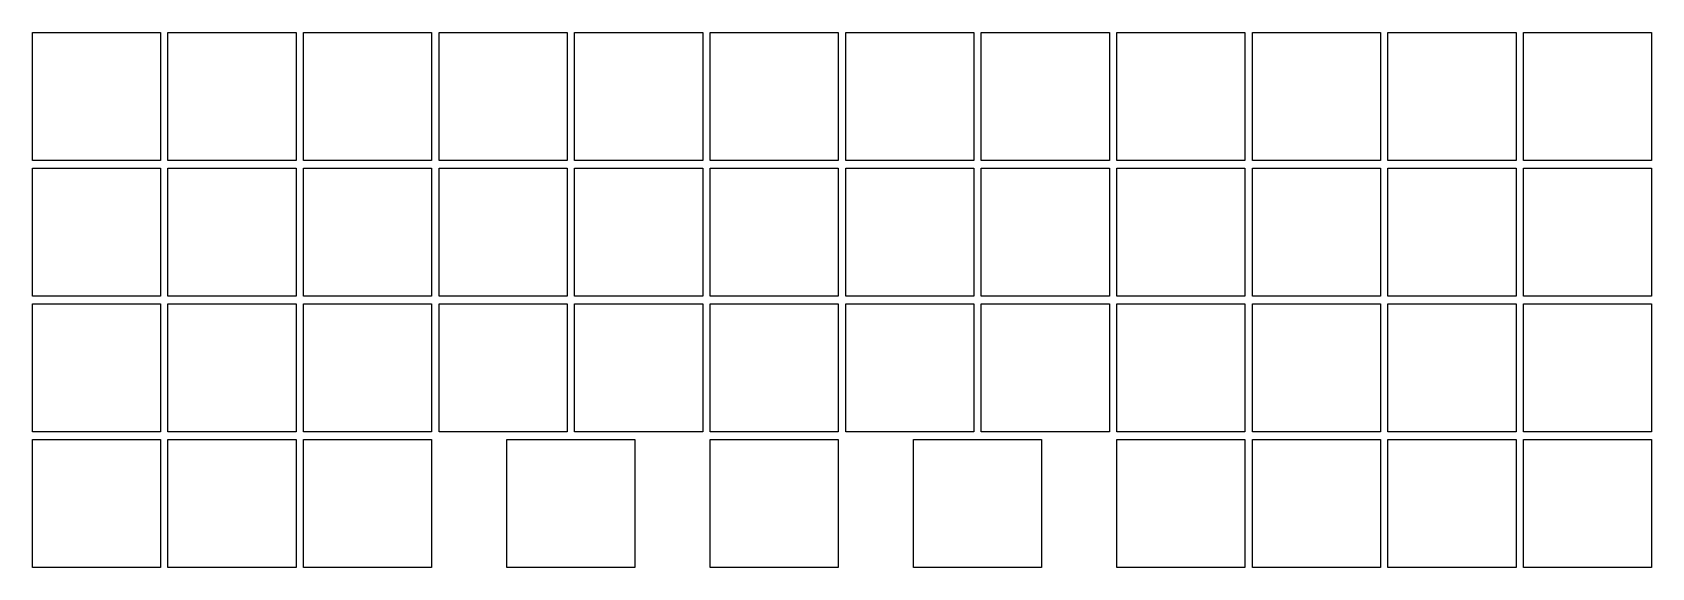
# Model space of a CAD drawing. Header units: millimetres. Extents: x 41 to 269, y -109 to -34.
import ezdxf

# ---------------------------------------------------------------- set-up
doc = ezdxf.new("R2010")
doc.units = ezdxf.units.MM

msp = doc.modelspace()

# ---------------------------------------------------------------- linework, layer by layer
at = {"linetype": 'CONTINUOUS'}
for p, q in [((41, -33.85), (59, -33.85)), ((41, -51.85), (41, -33.85)), ((59, -33.85), (59, -51.85)), ((60.05, -33.85), (78.05, -33.85)), ((60.05, -51.85), (60.05, -33.85)), ((78.05, -33.85), (78.05, -51.85)), ((79.1, -33.85), (97.1, -33.85)), ((79.1, -51.85), (79.1, -33.85)), ((97.1, -33.85), (97.1, -51.85)), ((98.15, -33.85), (116.15, -33.85)), ((98.15, -51.85), (98.15, -33.85)), ((116.15, -33.85), (116.15, -51.85)), ((117.2, -33.85), (135.2, -33.85)), ((117.2, -51.85), (117.2, -33.85)), ((135.2, -33.85), (135.2, -51.85)), ((136.25, -33.85), (154.25, -33.85)), ((136.25, -51.85), (136.25, -33.85)), ((154.25, -33.85), (154.25, -51.85)), ((155.3, -33.85), (173.3, -33.85)), ((155.3, -51.85), (155.3, -33.85)), ((173.3, -33.85), (173.3, -51.85)), ((174.35, -33.85), (192.35, -33.85)), ((174.35, -51.85), (174.35, -33.85)), ((192.35, -33.85), (192.35, -51.85)), ((193.4, -33.85), (211.4, -33.85)), ((193.4, -51.85), (193.4, -33.85)), ((211.4, -33.85), (211.4, -51.85)), ((212.45, -33.85), (230.45, -33.85)), ((212.45, -51.85), (212.45, -33.85)), ((230.45, -33.85), (230.45, -51.85)), ((231.5, -33.85), (249.5, -33.85)), ((231.5, -51.85), (231.5, -33.85)), ((249.5, -33.85), (249.5, -51.85)), ((250.55, -33.85), (268.55, -33.85)), ((250.55, -51.85), (250.55, -33.85)), ((268.55, -33.85), (268.55, -51.85)), ((59, -51.85), (41, -51.85)), ((78.05, -51.85), (60.05, -51.85)), ((97.1, -51.85), (79.1, -51.85)), ((116.15, -51.85), (98.15, -51.85)), ((135.2, -51.85), (117.2, -51.85)), ((154.25, -51.85), (136.25, -51.85)), ((173.3, -51.85), (155.3, -51.85)), ((192.35, -51.85), (174.35, -51.85)), ((211.4, -51.85), (193.4, -51.85)), ((230.45, -51.85), (212.45, -51.85)), ((249.5, -51.85), (231.5, -51.85)), ((268.55, -51.85), (250.55, -51.85)), ((41, -52.9), (59, -52.9)), ((41, -70.9), (41, -52.9)), ((59, -52.9), (59, -70.9)), ((60.05, -52.9), (78.05, -52.9)), ((60.05, -70.9), (60.05, -52.9)), ((78.05, -52.9), (78.05, -70.9)), ((79.1, -52.9), (97.1, -52.9)), ((79.1, -70.9), (79.1, -52.9)), ((97.1, -52.9), (97.1, -70.9)), ((98.15, -52.9), (116.15, -52.9)), ((98.15, -70.9), (98.15, -52.9)), ((116.15, -52.9), (116.15, -70.9)), ((117.2, -52.9), (135.2, -52.9)), ((117.2, -70.9), (117.2, -52.9)), ((135.2, -52.9), (135.2, -70.9)), ((136.25, -52.9), (154.25, -52.9)), ((136.25, -70.9), (136.25, -52.9)), ((154.25, -52.9), (154.25, -70.9)), ((155.3, -52.9), (173.3, -52.9)), ((155.3, -70.9), (155.3, -52.9)), ((173.3, -52.9), (173.3, -70.9)), ((174.35, -52.9), (192.35, -52.9)), ((174.35, -70.9), (174.35, -52.9)), ((192.35, -52.9), (192.35, -70.9)), ((193.4, -52.9), (211.4, -52.9)), ((193.4, -70.9), (193.4, -52.9)), ((211.4, -52.9), (211.4, -70.9)), ((212.45, -52.9), (230.45, -52.9)), ((212.45, -70.9), (212.45, -52.9)), ((230.45, -52.9), (230.45, -70.9)), ((231.5, -52.9), (249.5, -52.9)), ((231.5, -70.9), (231.5, -52.9)), ((249.5, -52.9), (249.5, -70.9)), ((250.55, -52.9), (268.55, -52.9)), ((250.55, -70.9), (250.55, -52.9)), ((268.55, -52.9), (268.55, -70.9)), ((59, -70.9), (41, -70.9)), ((41, -71.95), (59, -71.95)), ((41, -89.95), (41, -71.95)), ((59, -71.95), (59, -89.95)), ((78.05, -70.9), (60.05, -70.9)), ((60.05, -71.95), (78.05, -71.95)), ((60.05, -89.95), (60.05, -71.95)), ((78.05, -71.95), (78.05, -89.95)), ((97.1, -70.9), (79.1, -70.9)), ((79.1, -71.95), (97.1, -71.95)), ((79.1, -89.95), (79.1, -71.95)), ((97.1, -71.95), (97.1, -89.95)), ((116.15, -70.9), (98.15, -70.9)), ((98.15, -71.95), (116.15, -71.95)), ((98.15, -89.95), (98.15, -71.95)), ((116.15, -71.95), (116.15, -89.95)), ((135.2, -70.9), (117.2, -70.9)), ((117.2, -71.95), (135.2, -71.95)), ((117.2, -89.95), (117.2, -71.95)), ((135.2, -71.95), (135.2, -89.95)), ((154.25, -70.9), (136.25, -70.9)), ((136.25, -71.95), (154.25, -71.95)), ((136.25, -89.95), (136.25, -71.95)), ((154.25, -71.95), (154.25, -89.95)), ((173.3, -70.9), (155.3, -70.9)), ((155.3, -71.95), (173.3, -71.95)), ((155.3, -89.95), (155.3, -71.95)), ((173.3, -71.95), (173.3, -89.95)), ((192.35, -70.9), (174.35, -70.9)), ((174.35, -71.95), (192.35, -71.95)), ((174.35, -89.95), (174.35, -71.95)), ((192.35, -71.95), (192.35, -89.95)), ((211.4, -70.9), (193.4, -70.9)), ((193.4, -71.95), (211.4, -71.95)), ((193.4, -89.95), (193.4, -71.95)), ((211.4, -71.95), (211.4, -89.95)), ((230.45, -70.9), (212.45, -70.9)), ((212.45, -71.95), (230.45, -71.95)), ((212.45, -89.95), (212.45, -71.95)), ((230.45, -71.95), (230.45, -89.95)), ((249.5, -70.9), (231.5, -70.9)), ((231.5, -71.95), (249.5, -71.95)), ((231.5, -89.95), (231.5, -71.95)), ((249.5, -71.95), (249.5, -89.95)), ((268.55, -70.9), (250.55, -70.9)), ((250.55, -71.95), (268.55, -71.95)), ((250.55, -89.95), (250.55, -71.95)), ((268.55, -71.95), (268.55, -89.95)), ((59, -89.95), (41, -89.95)), ((41, -91), (59, -91)), ((41, -109), (41, -91)), ((59, -91), (59, -109)), ((78.05, -89.95), (60.05, -89.95)), ((60.05, -91), (78.05, -91)), ((60.05, -109), (60.05, -91)), ((78.05, -91), (78.05, -109)), ((97.1, -89.95), (79.1, -89.95)), ((79.1, -91), (97.1, -91)), ((79.1, -109), (79.1, -91)), ((97.1, -91), (97.1, -109)), ((116.15, -89.95), (98.15, -89.95)), ((107.675, -91), (125.675, -91)), ((107.675, -109), (107.675, -91)), ((135.2, -89.95), (117.2, -89.95)), ((125.675, -91), (125.675, -109)), ((154.25, -89.95), (136.25, -89.95)), ((136.25, -91), (154.25, -91)), ((136.25, -109), (136.25, -91)), ((154.25, -91), (154.25, -109)), ((173.3, -89.95), (155.3, -89.95)), ((164.825, -91), (182.825, -91)), ((164.825, -109), (164.825, -91)), ((192.35, -89.95), (174.35, -89.95)), ((182.825, -91), (182.825, -109)), ((211.4, -89.95), (193.4, -89.95)), ((193.4, -91), (211.4, -91)), ((193.4, -109), (193.4, -91)), ((211.4, -91), (211.4, -109)), ((230.45, -89.95), (212.45, -89.95)), ((212.45, -91), (230.45, -91)), ((212.45, -109), (212.45, -91)), ((230.45, -91), (230.45, -109)), ((249.5, -89.95), (231.5, -89.95)), ((231.5, -91), (249.5, -91)), ((231.5, -109), (231.5, -91)), ((249.5, -91), (249.5, -109)), ((268.55, -89.95), (250.55, -89.95)), ((250.55, -91), (268.55, -91)), ((250.55, -109), (250.55, -91)), ((268.55, -91), (268.55, -109)), ((59, -109), (41, -109)), ((78.05, -109), (60.05, -109)), ((97.1, -109), (79.1, -109)), ((125.675, -109), (107.675, -109)), ((154.25, -109), (136.25, -109)), ((182.825, -109), (164.825, -109)), ((211.4, -109), (193.4, -109)), ((230.45, -109), (212.45, -109)), ((249.5, -109), (231.5, -109)), ((268.55, -109), (250.55, -109))]:
    msp.add_line(p, q, dxfattribs=at)

doc.saveas('drawing.dxf')
